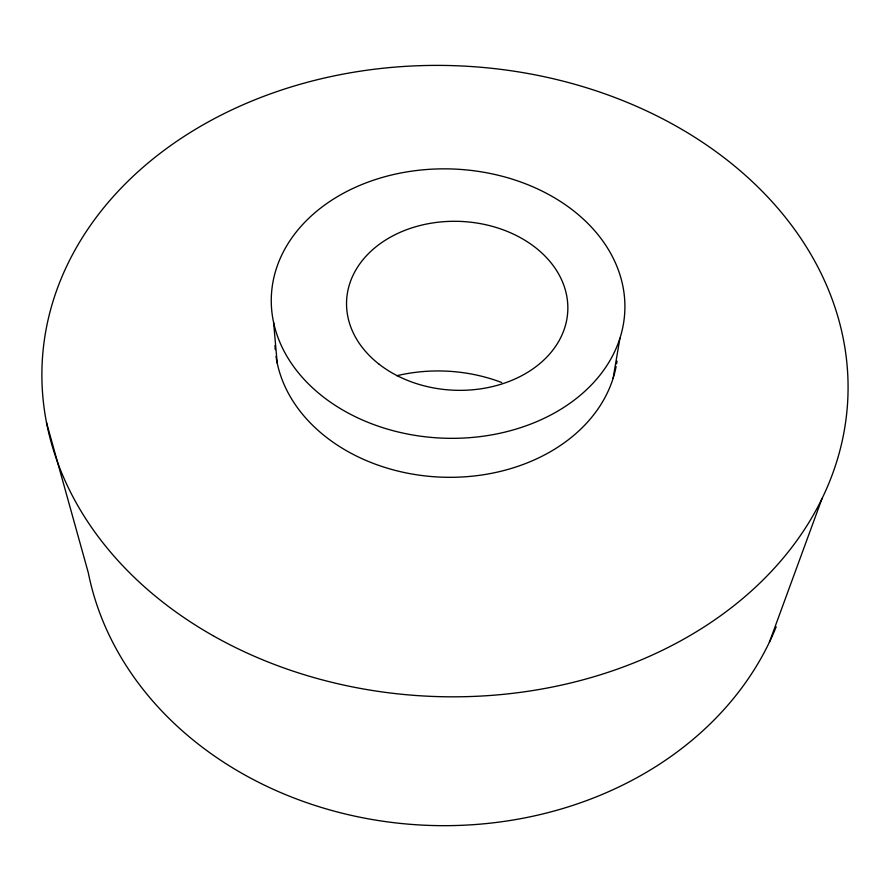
<?xml version="1.0" encoding="UTF-8"?>
<svg xmlns="http://www.w3.org/2000/svg" width="891" height="891" viewBox="0 0 891 891"><rect width="100%" height="100%" fill="white"/><g stroke="black" fill="none" stroke-linecap="round" stroke-linejoin="round"><path stroke-width="1.34" d="M613.086 378.419L619.936 338.212A176.886 134.664 2.3 0 0 398.21 173.511A176.886 134.664 2.3 0 0 326.117 399.068A176.886 134.664 2.3 0 0 619.936 338.212M769.378 642.255L822.003 498.648M46.466 422.412L88.298 572.746A355.732 297.65 2.3 0 0 410.885 824.364A355.732 297.65 2.3 0 0 776.184 626.83M273.593 322.431L277.201 363.082M396.851 375.712A151.67 126.077 2.3 0 1 501.733 382.529M617.018 361.133A171.607 133.16 2.3 0 1 616.605 363.829M616.115 366.513A171.607 133.16 2.3 0 1 443.406 477.22A171.607 133.16 2.3 0 1 276.01 356.378M275.241 349.606A171.607 133.16 2.3 0 1 274.996 345.53M212.927 635.606A403.222 315.559 2.3 0 0 846.45 415.663A403.222 315.559 2.3 0 0 275.553 92.051A403.222 315.559 2.3 0 0 212.927 635.606M379.254 364.33A110.707 84.467 2.6 0 0 564.181 329.425A110.707 84.467 2.6 0 0 428.081 223.741A110.707 84.467 2.6 0 0 379.254 364.33"/></g></svg>
